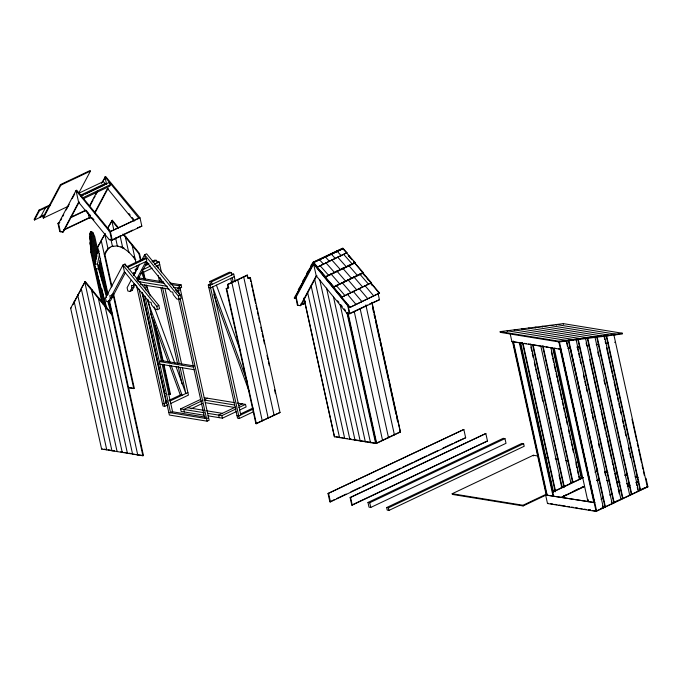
<?xml version="1.0" encoding="UTF-8"?>
<svg xmlns="http://www.w3.org/2000/svg" width="682" height="682" viewBox="0 0 682 682"><rect width="100%" height="100%" fill="white"/><g stroke="black" fill="none" stroke-linecap="round" stroke-linejoin="round"><path stroke-width="1.02" d="M100.569 258.657L98.523 268.691L95.821 269.109L94.789 264.411L97.466 251.445L99.257 251.129M98.506 268.631L97.475 263.934L99.538 253.96M119.478 348.562L119.896 346.567M319.329 260.132L319.15 259.313L342.833 248.103L346.985 252.698L317.19 267.199L313.567 262.579L343.165 248.538L342.893 248.939M317.19 267.199L346.985 252.698M325.246 257.327L325.067 256.509L324.82 256.935M323.106 264.394L323.319 263.925L319.5 259.757M329.022 261.59L329.236 261.121M337.079 251.709L336.899 250.899L336.652 251.326M334.939 258.785L335.152 258.308L330.983 253.704L330.736 254.13M340.855 255.972L341.068 255.503L337.309 251.428M111.95 286.628L104.875 254.429L107.841 249.16L109.921 247.37M313.302 262.971L325.263 276.952L355.058 262.476L343.08 248.973M328.221 275.545L328.434 275.102L319.969 265.571M334.137 272.74L334.351 272.297L325.885 262.766M340.054 269.936L340.267 269.492L331.81 259.961M345.97 267.131L346.183 266.688L337.726 257.148M351.886 264.326L352.1 263.883L343.643 254.343M325.263 276.952L355.058 262.476M333.651 286.593L316.772 267.208L333.438 287.028L363.233 272.561L353.788 261.709M339.355 284.224L339.568 283.78L330.796 273.704M345.271 281.419L345.484 280.975L336.712 270.899M351.187 278.614L351.401 278.171L342.628 268.094M357.104 275.809L357.317 275.366L348.545 265.289M333.438 287.028L363.233 272.561M327.982 275.878L325.024 277.284L341.622 297.207L371.426 282.749L362.679 272.612M344.581 295.809L344.802 295.374L336.055 285.238M350.497 293.004L350.719 292.569L341.972 282.433M356.413 290.2L356.635 289.765L347.888 279.62M362.33 287.395L362.551 286.952L353.805 276.815M368.246 284.582L368.468 284.147L359.721 274.011M341.622 297.207L371.426 282.749M294.641 298.528L303.166 282.45L294.198 297.991L294.641 298.528L296.329 297.727M50.067 204.856L39.079 210.073L34.1 219.442L34.543 219.979L44.68 215.171M34.543 219.979L39.522 210.61L50.502 205.393M78.439 193.705L90.433 171.122L89.998 170.585L60.417 184.609L42.915 217.549L43.358 218.087L68.166 206.322M43.358 218.087L60.851 185.146L90.433 171.122M60.707 220.303L61.712 218.419M62.71 216.535L63.707 214.651M66.205 209.945L69.206 204.302M72.207 198.658L74.705 193.952M59.854 222.443L57.944 223.346L59.76 231.624L62.727 232.11L78.601 202.213L76.026 190.508L76.699 190.184L110.518 231.479M62.727 232.11L63.4 231.786L79.274 201.898M89.436 205.973L97.432 190.917M101.43 183.39L105.608 176.476L140.015 217.865L141.83 226.143L112.249 240.175L109.29 239.689L78.601 202.213M90.118 205.649L93.11 200.005M94.116 198.121L95.113 196.237M96.111 194.361L97.108 192.477M102.607 182.128L105.608 176.476M78.942 193.159L103.408 181.557L105.054 183.569L104.201 185.18L85.378 194.097M94.61 212.793L107.509 188.505L134.192 221.096M94.789 213.406L108.182 188.189M80.664 195.998L108.89 182.606L110.535 184.626L109.683 186.229L83.34 198.726M108.14 294.65L97.671 247.012L105.25 233.508M107.347 228.794L112.291 220.252L118.472 227.805M101.294 240.959L97.671 247.012M104.815 234.335L101.192 240.388L111.413 286.883M112.291 220.252L108.233 227.132L109.12 231.181M109.504 300.856L143.442 455.516L142.905 455.772L101.609 449.054L70.647 308.23L85.267 281.47L112.479 314.7L111.942 314.956L84.721 281.726L122.257 452.413L122.794 452.157L120.731 451.825M72.948 304.658L78.225 294.718L77.688 294.974L111.933 450.734L114.533 450.811M78.669 293.891L81.303 288.921M157.499 309.654L156.775 306.329L122.956 265.042L124.414 271.683L149.298 302.066L151.072 302.356L151.634 304.914L155.206 309.278L157.499 309.654L159.528 308.69L158.804 305.374L124.985 264.079L122.956 265.042L105.463 297.974L106.196 301.299L108.489 301.674L110.339 298.187L112.368 297.224L111.805 294.667M110.339 298.187L109.776 295.63L111.541 295.92L124.414 271.683M112.368 297.224L110.518 300.711L108.489 301.674M125.454 272.578L113.57 294.956L111.541 295.92M131.097 280.191L127.099 287.719L127.832 291.035L130.126 291.41L132.155 290.447L134.004 286.969L133.442 284.403M133.595 275.485L139.597 264.19M141.592 260.43L144.593 254.778L146.621 253.815L180.44 295.11L181.165 298.426L179.136 299.389L176.843 299.014L173.271 294.65L172.708 292.092L170.935 291.802L146.05 261.419L136.647 279.126M130.126 291.41L131.976 287.923L134.004 286.969M131.976 287.923L131.413 285.366L133.178 285.656L134.175 283.789M137.193 280.967L147.09 262.323M314.317 263.781L313.643 264.105L296.15 297.037L297.966 305.314M325.476 276.508L313.49 262.996L295.707 296.5L297.378 305.221L300.336 305.698L316.218 275.809L313.643 264.105M316.891 275.485L301.018 305.383L300.336 305.698M300.924 303.916L303.226 304.283L305.076 300.805M367.41 305.076L349.278 313.669L347.684 304.965M343.165 248.546L313.567 262.561L306.593 273.431L307.028 273.985L313.43 263.133L349.764 307.497L379.567 293.047L370.872 282.791M355.68 304.692L355.902 304.266L347.206 294.01M361.596 301.887L361.818 301.461L353.123 291.205M367.513 299.083L367.734 298.656L359.039 288.401M373.429 296.278L373.651 295.852L364.955 285.596M349.764 307.497L379.567 293.047M319.167 259.331L313.234 262.118L310.804 265.648L311.231 266.21M80.587 195.171L105.054 183.569M81.618 195.887L83.502 194.992M40.86 216.237L43.401 215.035M82.309 198.01L110.535 184.626M70.348 217.464L85.617 210.227M59.206 223.125L57.944 223.346M70.937 217.558L86.205 210.32M63.579 229.817L88.387 218.052M61.03 231.403L60.357 231.718L58.533 223.44L76.026 190.508L109.845 231.795L111.66 240.081L121.208 235.554M64.168 229.911L89.939 217.694M92.309 218.078L89.257 218.01L88.123 212.844M139.426 217.771L109.845 231.795L140.015 217.865M109.29 239.689L109.964 239.373M123.11 234.651L132.658 230.124M137.423 227.856L141.83 226.143M125.897 236.867L125.36 237.123L128.668 252.17L129.205 251.914M108.557 248.546L108.02 248.802L104.713 233.764M117.918 245.852L111.788 246.466M104.875 254.429L104.329 254.684C105.65 250.661 108.745 247.037 112.99 246.083L112.453 246.338L110.893 239.263M123.314 247.771L122.777 248.026L120.109 235.895M132.7 245.179L132.163 245.435L135.991 262.843M122.879 234.105L138.966 253.738L139.503 253.482L140.876 259.697M135.846 259.467L135.3 259.731C130.918 253.568 125.053 247.66 117.381 246.108L115.582 237.916M126.767 266.688L144.507 258.273L146.28 258.563L146.843 261.121L129.103 269.535M127.602 267.421L146.28 258.563M135.761 271.939L135.198 269.381L138.003 268.052M145.471 264.514L148.267 263.184M152.009 261.411L154.805 260.081L156.579 260.371L157.141 262.928M145.368 265.682L149.111 263.908M152.845 262.144L156.579 260.371M134.294 275.46L133.732 272.902L135.624 272.007M74.705 301.35L74.168 301.606L106.767 449.89M142.129 270.046L150.645 266.006M154.337 264.258L159.17 261.965L161.549 272.791M140.799 273.508L152.154 268.12M155.948 266.321L159.733 264.531M70.647 308.23L71.184 307.974M138.437 278.725L139.784 278.086L163.527 281.956M98.873 298.085L98.336 298.341L132.581 454.093L143.442 455.516M133.178 285.656L135.207 284.692M105.676 306.388L105.139 306.644L137.738 454.937L138.284 454.681M170.79 284.428L179.051 285.775L181.08 284.812L181.642 287.369L179.613 288.333L173.424 287.327M179.196 287.403L177.849 288.043L179.315 294.735M180.44 289.645L178.411 290.609L175.265 290.097M156.775 306.329L158.804 305.374M145.428 258.572L144.593 254.778L178.411 296.073L180.44 295.11M209.758 281.521L211.522 281.811L212.085 284.368L210.32 284.079L209.758 281.521L229.365 272.22L231.13 272.51L231.692 275.068M211.522 281.811L231.13 272.51M253.534 411.74L239.331 418.467L237.558 418.185L208.291 285.042L210.184 284.147M208.291 285.042L210.056 285.332L233.721 274.113L235.418 281.828M234.284 276.67L210.619 287.889L208.854 287.608M227.524 284.411L247.131 275.119L248.316 278.435L250.345 277.472L280.029 412.491L256.364 423.71L255.886 423.633L226.202 288.622L228.709 287.736L227.524 284.411L228.231 287.659M227.993 284.488L247.6 275.196M250.345 277.472L247.839 278.358L248.316 278.435M226.202 288.622L228.709 287.736M325.416 256.952L343.234 248.615M329.67 275.076L338.971 270.669M340.659 269.867L351.648 264.659M352.381 264.301L354.606 263.252M338.34 284.948L333.268 287.352L349.985 307.07M340.028 284.147L344.257 282.143M345.101 281.743L351.017 278.938M351.861 278.537L356.933 276.133M357.777 275.733L362.85 273.329L364.188 274.906M303.226 304.283L305.255 303.328M129.171 387.581L128.634 387.836L134.337 388.416L113.553 293.899M313.2 263.567L347.462 305.391L348.135 305.076M165.308 393.463L164.763 393.719L142.836 294.002M167.857 394.222L170.466 394.307L163.868 364.273M316.218 275.809L346.908 313.285L347.581 312.961M369.32 304.163L379.448 299.739L378.084 293.533M346.908 313.285L349.866 313.763L379.448 299.739M165.283 402.133L167.175 401.238M169.068 400.343L181.378 394.503M167.056 402.423L164.209 403.77L162.444 403.48M169.895 401.076L187.874 392.542M136.562 285.784L163.007 406.046L164.771 406.327L167.619 404.98M170.457 403.633L188.445 395.108L182.426 367.769M203.824 415.159L181.131 411.459L180.568 408.902L200.448 399.473M201.804 400.897L183.816 409.43L184.379 411.988M204.643 399.55L207.481 398.211M101.609 449.054L102.147 448.799M191.003 408.85L202.366 403.463M117.636 451.313L117.091 451.569L81.201 288.35L85.267 281.47L85.719 283.533M208.581 417.665L206.552 418.62L168.804 412.474M235.657 407.018L218.624 415.099L219.186 417.657M238.495 405.671L242.289 403.872M142.47 292.714L169.366 415.04L207.115 421.186L209.144 420.223L179.877 287.079M207.362 413.266L221.863 415.628L236.066 408.893M238.905 407.546L245.529 404.4L246.091 406.966L239.467 410.104M207.925 415.824L222.426 418.185L236.628 411.451M240.78 413.829L253.09 407.989M252.971 409.174L238.768 415.909L236.995 415.619M255.886 423.633L260.959 421.229M510.179 333.796L511.909 341.648L522.25 342.986M512.378 341.725L512.924 341.469L546.632 494.791M303.857 298.008L334.368 436.761L334.905 436.506L334.436 436.429L304.752 301.41L305.221 301.487M350.395 439.029L349.849 439.285L314.649 279.177M355.552 439.864L355.015 440.12L319.756 279.773M365.876 441.544L365.339 441.8L333.379 296.431M560.05 349.482L560.587 349.227L594.295 502.549M511.909 341.648L561.064 349.303L558.515 348.894M371.042 442.388L370.497 442.644L340.173 304.726M334.368 436.761L375.663 443.488L400.411 431.749L371.954 302.322M353.489 439.532L376.677 443.309L400.343 432.081L372.022 303.294M328.016 493.512L463.845 429.481L465.661 437.759L330.429 501.892L329.841 501.799L328.016 493.512L463.845 429.481M329.841 501.799L334.632 499.522M336.55 498.61L346.141 494.066M350.94 491.79L360.531 487.238M362.449 486.334L372.04 481.782M376.839 479.506L386.43 474.962M388.348 474.05L400.811 468.133M402.73 467.23L412.32 462.677M414.238 461.765L426.71 455.857M428.628 454.945L438.219 450.401M443.01 448.125L452.601 443.573M454.519 442.669L465.661 437.759M350.122 497.579L485.831 433.522L487.477 440.99L352.236 505.123L351.767 505.047L350.122 497.579L485.831 433.522M351.767 505.047L487.477 440.99M367.973 502.455L503.205 438.321L504.978 438.611L506.01 443.309L370.778 507.434L369.005 507.144L367.973 502.455L369.738 502.745L504.978 438.611M386.634 507.553L521.866 443.419L523.631 443.709L524.194 446.267L388.962 510.4L387.197 510.11L386.634 507.553L388.399 507.834L523.631 443.709M546.99 494.621L523.12 505.942L452.328 494.416L452.183 493.734L533.324 455.252L538.524 456.096M452.183 493.734L522.975 505.26L546.836 493.938M552.565 491.228L555.429 489.864M561.158 487.153L564.023 485.789M570.698 482.626L572.607 481.722M579.291 478.551L581.2 477.647M545.617 494.97L594.772 502.625L545.617 494.97L547.493 503.504L596.102 511.415L647.9 486.854L646.024 478.321L645.479 478.576M552.369 492.063L582.991 477.545M595.429 471.646L597.347 470.742M552.846 492.14L583.46 477.622M594.943 472.174L597.816 470.819M547.493 503.504L548.507 503.325M575.25 490.341L578.634 488.738M581.166 487.536L583.673 486.65M561.9 496.973L583.911 486.53M596.682 480.478L598.378 479.676M561.422 497.502L584.38 486.607M596.818 480.716L598.736 479.804M601.481 498.84L603.391 497.937M610.092 494.757L612.01 493.853M618.702 490.673L620.62 489.77M627.312 486.59L630.185 485.234M635.931 482.506L638.795 481.151M601.064 499.343L603.084 498.38M609.853 495.175L611.882 494.211M620.671 490.043L618.642 491.006L618.182 488.934M628.105 486.522L629.46 485.874M638.25 481.705L636.221 482.668L636.843 485.516M589.802 510.051L590.348 509.795M600.484 508.738L604.312 506.922M614.84 501.935L618.668 500.119M629.196 495.123L631.106 494.22M637.806 491.04L644.499 487.869M646.042 487.434L596.17 511.082L596.648 511.159L559.334 341.452M313.822 262.135L318.903 259.74M319.739 259.331L341.725 248.921M90.74 231.803L91.456 231.675L96.921 256.543M89.674 236.961L90.391 236.833L95.855 261.692M101.771 301.998L90.808 252.135L91.524 252.008L90.45 234.992L91.584 231.556L92.974 232.715L94.73 236.543L98.148 252.118M94.789 264.411L97.475 263.934M500.196 331.631L563.349 323.635L622.342 333.242L622.351 333.967L559.197 341.963L500.204 332.356L500.196 331.631L559.189 341.239L622.342 333.242M568.498 348.093L570.595 347.829M576.878 347.027L578.975 346.763M587.355 345.706L589.453 345.442M596.784 344.512L598.881 344.248M606.221 343.319L608.31 343.055M567.85 348.314L570.033 348.033M579.478 346.84L577.296 347.112L578.208 351.256M586.742 345.919L588.916 345.646M596.187 344.725L598.361 344.444M607.807 343.251L605.625 343.532L605.198 341.563M61.823 231.53L63.4 231.786M613.263 334.521L615.334 334.853L615.326 334.129L556.333 324.521L556.341 325.254M549.317 325.416L608.31 335.015L608.318 335.749L606.247 335.408M157.397 261.683L159.17 261.965M231.957 273.823L233.721 274.113M243.244 276.96L243.713 277.037L274.113 415.295L273.635 415.219M592.215 337.181L594.278 337.522L594.278 336.797L535.285 327.19L535.285 327.914M237.327 279.765L237.796 279.842L268.197 418.1L267.719 418.023M528.269 328.076L587.262 337.684L587.262 338.408L585.199 338.076M614.601 342.253L615.07 342.33M521.253 328.963L580.246 338.57L580.246 339.295M231.411 282.57L231.88 282.646L262.28 420.905L261.803 420.828L280.029 412.491M135.198 269.381L136.971 269.671M347.462 305.391L348.05 305.485L349.866 313.763M564.142 340.736L566.213 341.077L566.205 340.352L507.212 330.744L507.22 331.469M133.732 272.902L135.505 273.192M169.724 282.962L181.08 284.812M164.601 283.422L137.755 279.049L138.318 281.606L167.354 286.338M524.322 343.327L526.393 343.66M528.465 344.001L539.863 345.859M541.934 346.192L544.006 346.533M546.077 346.865L548.158 347.206M550.229 347.539L552.301 347.88M554.372 348.221L556.444 348.553M168.965 289.066L140.654 284.454L140.091 281.896M130.62 290.2L132.155 290.447M194.515 365.995L161.336 360.59L159.307 361.554L193.526 367.129M159.878 364.12L194.089 369.687M204.233 397.683L234.097 402.542M237.166 403.045L245.529 404.4M130.202 387.751L132.265 388.084M168.403 393.966L170.466 394.307M203.765 399.967L234.472 404.972M399.865 432.004L400.343 432.081M544.773 457.119L547.893 457.622M555.182 458.816L558.302 459.318M565.591 460.503L568.72 461.015M576 462.2L578.089 462.541M205.35 402.695L235.034 407.529M393.949 434.809L394.426 434.886L365.85 304.948M604.653 471.586L607.756 472.089M614.994 473.265L617.065 473.606M625.334 474.953L627.406 475.294M635.684 476.641L637.747 476.974M604.67 471.935L607.807 472.447M615.138 473.64L617.227 473.981M624.55 475.166L627.696 475.678M635.019 476.871L638.156 477.383M388.032 437.614L388.51 437.691L360.164 308.793M187.533 407.666L203.909 410.334M205.955 410.666L222.341 413.335M382.116 440.419L382.593 440.495L354.248 311.597M180.568 408.902L204.285 412.763M616.903 481.807L620.015 482.319M646.954 486.701L647.9 486.854M606.562 480.469L609.708 480.981M617.048 482.174L619.145 482.515M626.485 483.717L629.631 484.229M646.417 486.957L647.363 487.11L613.826 334.615M336.533 436.77L339.039 437.179M341.102 437.512L343.268 437.861M347.368 438.535L344.691 438.441L311.128 285.801M349.414 438.867L351.46 439.199M171.881 411.681L205.435 417.145M638.096 491.202L638.565 491.279L604.388 335.808M629.307 495.371L629.776 495.447L594.943 337.002M574.875 490.818L572.377 491.705L572.846 491.782M620.518 499.539L620.987 499.616L585.497 338.195M566.086 494.987L563.588 495.874L564.057 495.95M550.604 503.666L552.914 504.041M554.798 504.348L556.896 504.689M558.993 505.03L565.284 506.053M567.39 506.394L569.487 506.743M571.584 507.084L573.681 507.425M575.779 507.766L577.876 508.107M579.973 508.448L582.07 508.789M584.167 509.13L586.264 509.471M588.361 509.812L590.459 510.153M592.556 510.494L594.721 510.852M104.21 449.131L106.273 449.464M108.344 449.805L110.407 450.137M124.857 452.49L126.92 452.831M128.992 453.163L131.055 453.504M120.961 246.671L124.081 248.12M325.485 257.029L329.227 261.129M317.394 266.739L313.234 262.118M350.412 257.83L348.383 255.503L349.687 257.14M325.024 277.284L341.844 296.772M348.272 255.247L352.21 259.851M353.532 261.385L354.845 262.92M354.35 262.689L363.02 272.996M362.577 272.817L371.204 283.183M362.492 272.894L365.177 276.176M367.197 278.631L368.536 280.276M370.769 282.996L379.345 293.473M371.076 284.079L372.398 285.698M337.573 300.745L338.911 302.373M340.915 304.82L342.245 306.448M344.248 308.895L345.586 310.523M138.744 218.087L104.934 176.8L106.648 184.6M128.864 213.44L130.202 215.069M132.206 217.515L133.536 219.144M124.039 234.599L139.503 253.482M117.935 228.061L111.746 220.508L113.775 229.723M86.614 210.857L87.952 212.486M89.282 214.114L90.621 215.742M92.624 218.189L93.954 219.817M60.417 184.609L60.851 185.146M44.995 207.26L45.438 207.797L40.46 217.174L40.016 216.637M39.079 210.073L39.522 210.61M92.002 232.528L90.868 231.684L90.348 232.153L89.734 235.12L90.808 252.135M133.689 256.637L134.772 258.052M216.416 285.144L240.405 350.872M247.191 381.545L212.648 286.926L240.797 414.946M213.79 294.607L249.416 392.21M141.856 273.005L144.038 278.981M146.221 284.957L150.219 295.911M154.217 306.866L174.942 363.634M176.033 366.618L185.845 393.505L180.176 367.7M138.821 276.781L139.546 278.776M147.551 300.685L170.091 362.432M171.182 365.416L182.085 395.296L180.312 395.006L169.409 365.126M150.5 313.345L168.318 362.142M98.881 266.96L106.955 295.562M108.395 300.668L112.436 314.973M98.523 268.691L106.614 297.335M107.765 301.427L111.234 313.711M95.838 269.168L107.1 309.065M631.984 419.251L636.783 441.084M637.244 443.164L638.156 447.315M638.608 449.395L641.583 462.908M642.043 464.988L642.956 469.148M643.407 471.228L644.328 475.38M606.562 335.535L640.594 490.315L640.125 490.239L606.085 335.399M603.902 335.672L604.764 339.602M606.545 347.684L612.248 373.642M612.709 375.714L613.621 379.874M614.073 381.946L617.039 395.449M617.5 397.521L618.412 401.681M618.872 403.753L619.785 407.904M620.236 409.984L621.149 414.136M622.291 419.328L623.203 423.479M623.663 425.559L624.576 429.711M625.036 431.791L625.948 435.943M628.454 447.366L629.375 451.518M629.827 453.598L630.739 457.75M637.261 487.408L637.679 489.309M597.125 336.729L631.805 494.484L631.336 494.407L596.639 336.593M597.782 351.989L598.694 356.132M603.937 379.993L604.849 384.145M587.679 337.922L623.016 498.653L622.547 498.576L587.193 337.786M586.094 342.978L586.529 344.939M589.7 359.388L593.118 374.938M593.579 377.01L599.273 402.917M599.725 404.989L600.637 409.132M601.098 411.212L605.428 430.896M605.88 432.968L606.792 437.119M607.244 439.191L611.575 458.884M612.035 460.955L612.947 465.098M613.399 467.17L614.312 471.313M614.763 473.393L616.358 480.639M616.818 482.72L617.73 486.863M618.847 491.952L619.265 493.853M578.234 339.116L614.226 502.822L613.757 502.745L577.748 338.988M576.051 339.397L612.197 503.785L611.311 501.816M578.66 353.327L579.572 357.47M580.032 359.542L580.936 363.685M583.442 375.074L584.355 379.209M584.806 381.281L585.719 385.424M586.179 387.495L587.083 391.639M590.953 409.234L591.865 413.377M592.317 415.449L593.229 419.592M598.464 443.402L599.376 447.545M604.61 471.364L605.522 475.507M568.788 340.309L605.437 506.99L604.968 506.914L568.302 340.182M570.246 347.488L597.117 469.702M566.614 340.591L603.408 507.954L602.521 505.984M566.341 341.435L567.424 346.345M560.536 348.34L594.423 502.472M558.797 341.708L560.519 349.568M594.227 502.881L596.102 511.415M559.99 348.596L593.886 502.736M588.072 499.446L588.523 501.517M554.321 348.664L587.986 501.773M553.315 348.604L581.84 478.346M552.846 348.528L581.371 478.27M550.903 347.803L579.819 479.327M551.337 351.869L552.25 356.013M552.71 358.084L553.614 362.227M554.074 364.299L555.668 371.545M556.12 373.617L557.032 377.76M557.484 379.831L558.396 383.975M558.856 386.046L559.769 390.189M560.22 392.261L561.815 399.507M562.266 401.579L563.179 405.722M563.639 407.793L564.543 411.937M565.003 414.008L565.915 418.151M566.367 420.223L567.279 424.357M568.421 429.541L569.325 433.684M569.785 435.755L570.698 439.899M571.149 441.97L572.062 446.113M572.513 448.185L573.426 452.319M575.932 463.717L576.844 467.861M577.296 469.932L578.208 474.075M578.66 476.138L579.12 478.21M542.957 345.638L573.051 482.524M542.719 346.601L572.582 482.447M540.775 345.876L571.03 483.504M533.06 344.751L564.27 486.701M532.582 344.674L564.023 487.656M530.664 344.043L562.232 487.621M530.877 347.087L531.789 351.247M532.25 353.327L533.162 357.496M534.304 362.696L535.225 366.856M535.677 368.936L536.598 373.097M537.049 375.177L537.97 379.337M540.485 390.786L541.397 394.946M541.858 397.026L542.77 401.187M559.01 475.064L561.755 487.545M523.154 343.864L555.48 490.869M522.455 342.748L555.233 491.833M520.758 343.148L553.443 491.799M535.14 410.641L542.002 441.825M542.454 443.905L543.366 448.065M543.827 450.146L546.802 463.658M547.254 465.738L548.166 469.889M548.626 471.97L549.539 476.13M549.999 478.21L550.911 482.37M552.053 487.562L552.966 491.722M519.94 342.722L553.596 495.831M519.394 342.978L553.059 496.087M513.273 340.983L547.16 495.123M512.446 341.392L546.163 494.714M533.324 455.252L533.469 455.934M522.975 505.26L523.12 505.942M372.636 308.162L373.548 312.288M374 314.351L374.904 318.485M375.364 320.549L379.678 340.165M380.13 342.228L381.033 346.354M381.494 348.425L388.527 380.428M388.979 382.491L396.02 414.494M396.472 416.557L397.606 421.723M347.905 312.441L376.677 443.309M347.428 312.365L376.2 443.232M346.976 313.021L375.663 443.488M388.399 507.834L388.962 510.4M326.576 288.136L360.173 440.964M369.738 502.745L370.778 507.434M307.608 292.425L339.525 437.597M350.599 497.655L352.236 505.123M328.613 493.615L330.429 501.892M249.868 277.395L250.78 281.547M251.24 283.627L252.152 287.778M252.613 289.859L255.58 303.362M256.031 305.442L256.952 309.594M257.404 311.665L258.316 315.826M258.776 317.897L259.689 322.057M260.831 327.249L261.743 331.401M262.203 333.481L263.116 337.633M263.567 339.713L264.488 343.864M266.994 355.288L267.907 359.448M268.367 361.52L269.279 365.68M274.531 389.567L275.443 393.719M247.131 275.119L247.66 277.548M232.255 277.634L233.167 281.76M230.712 278.375L231.624 282.501M226.68 288.699L256.364 423.71M210.056 285.332L239.331 418.467M221.863 415.628L222.426 418.185M179.051 285.775L179.613 288.333M180.227 298.861L207.115 421.186M178.411 296.073L179.136 299.389M176.638 290.319L177.09 292.382M178.454 298.58L204.788 418.339M164.95 288.273L181.753 364.674M157.704 265.494L158.386 268.589M160.423 277.881L161.336 282.007M162.469 287.173L179.264 363.566M158.207 275.528L159.562 281.717M160.926 287.915L177.721 364.316M178.181 366.379L182.034 383.932M143.604 272.118L145.198 279.373M146.562 285.579L147.474 289.722M155.445 325.962L163.186 361.17M138.966 253.738L140.56 260.993M142.836 271.342L144.652 279.629M153.535 320.011L162.64 361.426M163.322 364.529L169.929 394.563M144.678 284.812L145.812 289.978M147.858 299.27L161.472 361.213M162.154 364.307L172.597 411.8L170.568 412.763L144.916 296.099M136.673 265.963L137.363 269.075M141.95 292.339L166.238 402.806M139.017 289.177L164.771 406.327M124.985 264.079L125.403 265.971M110.433 231.897L112.249 240.175M113.007 294.155L133.791 388.68M99.981 260.43L107.517 294.709M108.881 300.941L111.857 314.445M111.942 314.956L142.905 455.772M97.466 251.445L97.884 253.329M92.718 232.4L97.262 253.09M99.308 262.4L106.366 294.479M98.745 264.829L102.164 280.37M96.384 259.092L90.689 233.184L89.973 233.304L90.425 235.384M101.78 288.631L105.881 307.284M89.896 237.992L90.356 240.064M95.13 263.405L90.578 242.707L89.862 242.835L90.322 244.906M96.264 268.58L104.227 304.794M91.524 252.008L102.939 303.942M92.53 291.853L92.07 289.773L91.524 290.029L127.415 453.257M601.302 336.635L601.294 335.911L542.301 326.303L542.309 327.028M573.23 340.19L573.23 339.466L514.237 329.858L514.237 330.582M563.349 323.635L563.358 324.359M559.189 341.239L559.197 341.963M307.429 274.42L298.682 290.217L298.247 289.68L307.429 274.42M311.7 266.381L302.842 282.05L302.407 281.504L311.7 266.381"/></g></svg>
